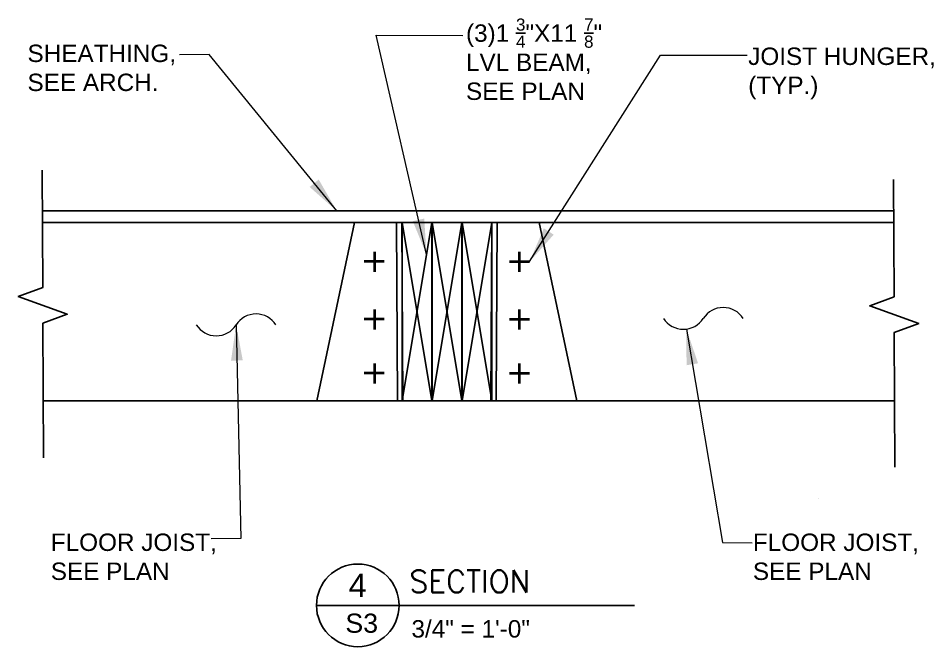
# Model space of a CAD drawing. Extents: x 4834 to 83801, y -13735 to 32221.
# Drawn here: x 12890.4 to 12952, y -4287.7 to -4245.5 of the extents above; entities that cross this region are included whole.
import ezdxf
from ezdxf.enums import TextEntityAlignment as Align

# ---------------------------------------------------------------- set-up
doc = ezdxf.new("R2010")
doc.units = 0
doc.header["$LTSCALE"] = 8
doc.header["$MEASUREMENT"] = 0
doc.layers.get('0').update_dxf_attribs({"lineweight": 9})
for name, color, linetype in [('ANNSXTEXT', 2, 'Continuous'), ('AUDIT_I_011120114236-1', 7, 'Continuous'), ('S-DIM', 3, 'Continuous')]:
    doc.layers.add(name, color=color, linetype=linetype)
doc.layers.add('DIM_DA', color=4, linetype='Continuous', lineweight=25)
doc.layers.add('TEXT', color=6, linetype='Continuous', lineweight=25)
doc.styles.add('ANNDTTEXT', font='romans.shx')
doc.styles.add('Arial', font='arial.ttf')
doc.styles.add('ROOMS', font='arial.ttf', dxfattribs={"height": 8})
doc.styles.get("Standard").update_dxf_attribs({"font": 'stylu.ttf'})
doc.dimstyles.new('Forum 24', dxfattribs={"dimscale": 24, "dimtxt": 0.1875, "dimasz": 0.09375, "dimexe": 0.0625, "dimexo": 0.0625, "dimgap": 0.125, "dimtad": 1, "dimdec": 4, "dimrnd": 1, "dimzin": 7, "dimdsep": 46, "dimlunit": 4, "dimtxsty": 'Standard', "dimblk": 'OBLIQUE', "dimblk1": 'DIMTICK', "dimblk2": 'OBLIQUE', "dimcen": -0.0625, "dimdle": 0.125, "dimclrd": 256, "dimclre": 256, "dimclrt": 256, "dimadec": 0, "dimazin": 0, "dimtfac": 1, "dimtdec": 4, "dimtmove": 1, "dimatfit": 3, "dimfxl": 0.0625, "dimtvp": 1.2, "dimfrac": 2, "dimtolj": 1, "dimtzin": 7, "dimlwd": 13, "dimarcsym": 0})

# ---------------------------------------------------------------- blocks, each defined once
blk = doc.blocks.new('_Oblique')
at = {"color": 0, "linetype": 'ByBlock', "lineweight": -2}
blk.add_line((-0.5, -0.5), (0.5, 0.5), dxfattribs=at)
blk = doc.blocks.new('DIMTICK')
for p, q in [((0, 1), (0, -1)), ((-1, 0), (1, 0))]:
    blk.add_line(p, q)
at = {"const_width": 0.141}
blk.add_lwpolyline([(0.707, 0.707), (-0.707, -0.707)], dxfattribs=at)

msp = doc.modelspace()

# ---------------------------------------------------------------- linework, layer by layer
for centre, radius, start, end in [((12937.84216, -4266.51034), 1.58853, 32.4550577, 147.5066315), ((12906.40953, -4266.9468), 1.58853, 32.4550577, 147.5066315), ((12903.73341, -4265.23448), 1.58852, 212.4549549, 327.2671069), ((12935.16605, -4264.79803), 1.58852, 212.4549549, 327.2671069)]:
    msp.add_arc(centre, radius, start, end)
at = {"layer": 'AUDIT_I_011120114236-1', "color": 6}
for p, q in [((12916.66548, -4284.96066, -48), (12910.47798, -4284.96066, -48)), ((12931.86738, -4284.96066, -48), (12916.66548, -4284.96066, -48))]:
    msp.add_line(p, q, dxfattribs=at)
msp.add_circle((12913.2579, -4284.96066, -48), 2.77992, dxfattribs=at)
at = {"layer": 'DIM_DA', "color": 2, "linetype": 'ByBlock'}
for p, q in [((12892.03626, -4258.42159), (12949.31787, -4258.42159)), ((12916.24074, -4259.20117), (12892.03982, -4259.20117)), ((12913.03414, -4259.20379), (12910.49602, -4271.20379)), ((12916.21581, -4259.20379), (12913.03414, -4259.20379)), ((12913.03414, -4259.20379), (12916.21581, -4259.20379)), ((12915.85549, -4259.20379), (12915.92298, -4271.20379)), ((12916.21581, -4259.20379), (12916.28331, -4271.20379)), ((12916.24074, -4259.20117), (12918.24074, -4271.20117)), ((12918.24074, -4259.20117), (12916.24074, -4271.20117)), ((12918.26787, -4259.20117), (12920.26787, -4271.20117)), ((12920.26787, -4259.20117), (12918.26787, -4271.20117)), ((12920.26787, -4259.20117), (12949.31787, -4259.20117)), ((12920.2754, -4259.20117), (12922.2754, -4271.20117)), ((12922.2754, -4259.20117), (12920.2754, -4271.20117)), ((12922.28064, -4259.20379), (12922.21315, -4271.20379)), ((12922.28064, -4259.20379), (12925.46231, -4259.20379)), ((12925.46231, -4259.20379), (12922.28064, -4259.20379)), ((12922.64097, -4259.20379), (12922.57347, -4271.20379)), ((12925.46231, -4259.20379), (12928.00043, -4271.20379)), ((12916.24074, -4271.20117), (12892.0946, -4271.20117)), ((12910.49602, -4271.20379), (12916.28331, -4271.20379)), ((12920.26787, -4271.20117), (12949.37265, -4271.20117)), ((12928.00043, -4271.20379), (12922.21315, -4271.20379)), ((12944.25896, -4277.77654), (12944.25896, -4277.77654))]:
    msp.add_line(p, q, dxfattribs=at)
at = {"layer": 'DIM_DA', "color": 2, "linetype": 'ByBlock', "lineweight": 40}
for p, q in [((12914.37808, -4261.17522), (12914.37808, -4262.52564)), ((12924.11838, -4261.17522), (12924.11838, -4262.52564)), ((12915.02723, -4261.83267), (12913.67681, -4261.83267)), ((12923.46923, -4261.83267), (12924.81965, -4261.83267)), ((12914.37808, -4265.05809), (12914.37808, -4266.40851)), ((12924.11838, -4265.05809), (12924.11838, -4266.40851)), ((12915.02723, -4265.71553), (12913.67681, -4265.71553)), ((12923.46923, -4265.71553), (12924.81965, -4265.71553)), ((12914.37808, -4268.68215), (12914.37808, -4270.03257)), ((12924.11838, -4268.68215), (12924.11838, -4270.03257)), ((12915.02723, -4269.3396), (12913.67681, -4269.3396)), ((12923.46923, -4269.3396), (12924.81965, -4269.3396))]:
    msp.add_line(p, q, dxfattribs=at)
at = {"layer": 'DIM_DA', "color": 2, "linetype": 'ByBlock'}
for points in [[(12918.24074, -4271.20117), (12918.24074, -4259.20117), (12916.24074, -4259.20117), (12916.24074, -4271.20117)], [(12920.26787, -4271.20117), (12920.26787, -4259.20117), (12918.26787, -4259.20117), (12918.26787, -4271.20117)], [(12922.2754, -4271.20117), (12922.2754, -4259.20117), (12920.2754, -4259.20117), (12920.2754, -4271.20117)]]:
    msp.add_lwpolyline(points, close=True, dxfattribs=at)
at = {"layer": 'S-DIM', "linetype": 'Continuous'}
for points in [[(12892.11215, -4275.04551), (12892.07077, -4265.98149), (12893.71387, -4265.37494), (12890.41673, -4264.19191), (12892.05983, -4263.58536), (12892.02378, -4255.68785)], [(12949.39303, -4275.66321), (12949.35164, -4266.59919), (12950.99474, -4265.99265), (12947.69761, -4264.80961), (12949.3407, -4264.20306), (12949.30465, -4256.30555)]]:
    msp.add_lwpolyline(points, dxfattribs=at)

# ---------------------------------------------------------------- texts
at = {"layer": 'ANNSXTEXT', "color": 3, "style": 'ANNDTTEXT'}
msp.add_text('SECTION', height=1.485, dxfattribs=at).set_placement((12916.72277, -4284.08824, -48))
at = {"layer": 'ANNSXTEXT', "color": 3, "style": 'Arial'}
msp.add_attdef('4', text='1', height=1.55727, dxfattribs=at).set_placement((12913.24537, -4283.61339, -48), align=Align.MIDDLE)
at = {"layer": 'TEXT', "attachment_point": 5, "style": 'ROOMS'}
for s, insert, char_height, width in [('\\A1;\\pxql;(3)1 {\\H0.7x;\\S3/4;}"X11 {\\H0.7x;\\S7/8;}"\\PLVL BEAM,\\PSEE PLAN', (12929.1051, -4248.22574), 1.1705057, 17.1339517), ('\\A1;\\pxql;SHEATHING,\\PSEE ARCH.', (12899.60184, -4248.80634), 1.1705057, 17.1339517), ('\\A1;\\pxql;JOIST HUNGER,\\P(TYP.)', (12948.09156, -4249.17077), 1.1705057, 17.1339517), ('\\A1;\\pxi-3,l4,ql,t4;FLOOR JOIST,\\PSEE PLAN', (12899.99875, -4281.69779), 1.1705057, 17.1339517), ('\\A1;\\pxi-3,l4,ql,t4;FLOOR JOIST,\\PSEE PLAN', (12947.23636, -4281.69779), 1.1705057, 17.1339517), ('\\A1;\\pxi-3,l4,ql,t4;S3', (12920.55874, -4286.16827), 1.2875563, 18.8473468), ('\\A1;3/4" = 1\'-0"', (12920.8546, -4286.54713), 1.1705057, 17.1339517)]:
    msp.add_mtext(s, dxfattribs=dict(at, insert=insert, char_height=char_height, width=width))

# ---------------------------------------------------------------- leaders
at = {"layer": 'TEXT'}
for points in [[(12917.88025, -4261.36407), (12914.49184, -4246.60387), (12920.32117, -4246.62004)], [(12911.8416, -4258.42159), (12903.25814, -4247.9087), (12901.26167, -4247.92487)], [(12924.81965, -4261.83267), (12933.6275, -4247.93494), (12939.45683, -4247.95111)], [(12905.07326, -4266.08784), (12905.37779, -4280.46543), (12903.38132, -4280.4816)], [(12935.36483, -4266.37407), (12937.78932, -4280.73427), (12939.7858, -4280.75044)]]:
    msp.add_leader(points, dimstyle='Forum 24', override={"dimasz": 0.1, "dimtad": 0}, dxfattribs=at)

doc.saveas('drawing.dxf')
